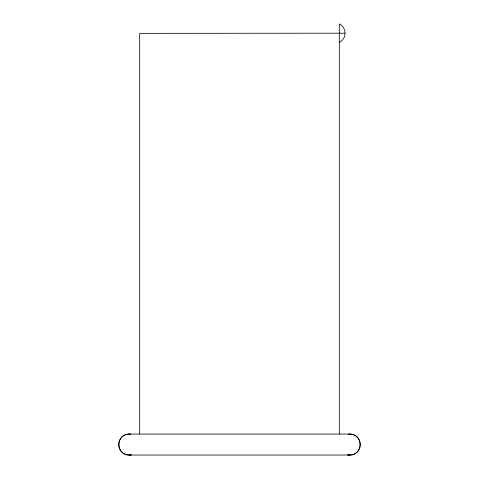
<?xml version="1.0" encoding="UTF-8"?>
<svg xmlns="http://www.w3.org/2000/svg" width="479" height="479" viewBox="0 0 479 479"><rect width="100%" height="100%" fill="white"/><g stroke="black" fill="none" stroke-linecap="round" stroke-linejoin="round"><path stroke-width="0.72" d="M129.198 434.064C115.571 433.926 115.571 455.188 129.198 455.05L349.802 455.05C363.429 455.188 363.429 433.926 349.802 434.064L129.198 434.064L130.551 434.243M129.198 455.05L131.234 454.781M348.449 434.243L349.802 434.064M347.766 454.781L349.802 455.05M345.06 33.195L139.688 33.35L139.688 434.088M339.312 434.094L339.312 23.95A10.31 10.31 0 0 1 339.312 42.439M131.246 454.846A10.496 10.496 0 0 1 118.708 444.901A10.496 10.496 0 0 1 130.563 434.154M348.437 434.154A10.496 10.496 0 0 1 360.292 444.901A10.496 10.496 0 0 1 347.754 454.846"/></g></svg>
